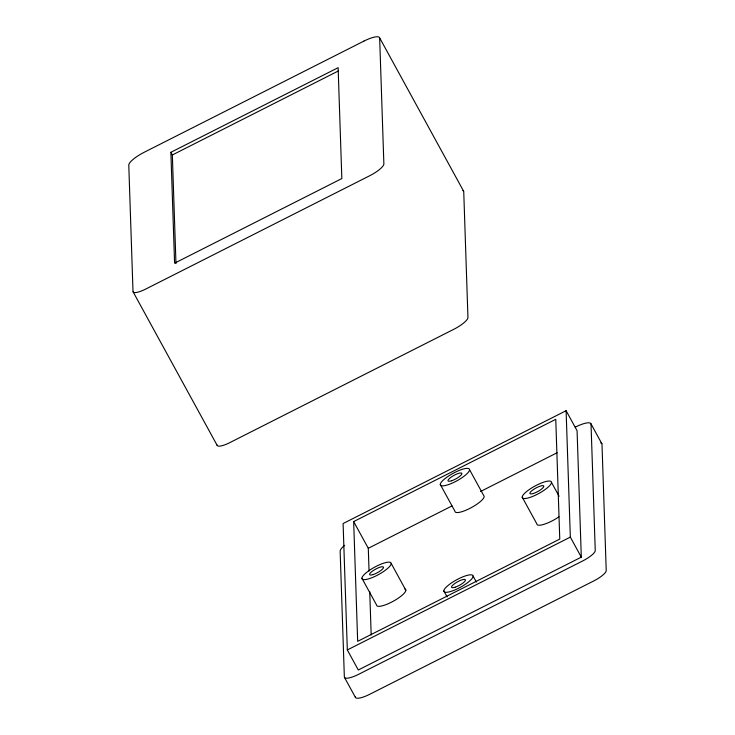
<?xml version="1.0" encoding="UTF-8"?>
<svg xmlns="http://www.w3.org/2000/svg" width="735" height="735" viewBox="0 0 735 735"><rect width="100%" height="100%" fill="white"/><g stroke="black" fill="none" stroke-linecap="round" stroke-linejoin="round"><path stroke-width="1.1" d="M170.878 152.301L338.128 67.675L341.839 178.559L174.581 263.185L170.878 152.301L172.339 154.975L175.968 263.571M172.339 154.975L338.569 70.863M566.106 410.709L343.098 523.54L347.324 649.951L358.294 669.989L581.302 557.148L577.076 430.738L566.106 410.709L570.332 537.12L581.302 557.148M353.664 521.584L555.761 419.327L559.767 539.086L357.669 641.343L353.664 521.584L368.29 548.292L369.053 571.104M368.29 548.292L451.988 505.937M480.561 491.485L557.121 452.751M347.324 649.951L570.332 537.12M379.508 37.595L463.592 191.173M590.876 423.636L601.836 443.674M551.489 482.38A16.528 4.189 -28.7 0 1 529.678 497.521A16.528 4.189 -28.7 0 1 529.402 489.455A16.528 4.189 -28.7 0 1 551.489 482.38L559.078 496.226M522.227 497.191L536.844 523.899A16.528 4.189 -28.7 0 0 558.931 516.824M469.573 469.702A16.528 4.189 -28.7 0 1 447.753 484.843A16.528 4.189 -28.7 0 1 447.486 476.776A16.528 4.189 -28.7 0 1 469.573 469.702L484.19 496.41A16.528 4.189 -28.7 0 1 469.711 508.473A16.528 4.189 -28.7 0 1 454.928 511.22L440.302 484.512M473.129 576.148A16.528 4.189 -28.7 0 1 451.308 591.289A16.528 4.189 -28.7 0 1 451.042 583.222A16.528 4.189 -28.7 0 1 473.129 576.148L476.381 582.083M443.857 590.958L447.11 596.893M391.204 563.479A16.528 4.189 -28.7 0 1 369.393 578.62A16.528 4.189 -28.7 0 1 369.117 570.553A16.528 4.189 -28.7 0 1 391.204 563.479L405.83 590.187M361.942 578.289L376.559 604.997A16.528 4.189 -28.7 0 0 393.905 600.881A16.528 4.189 -28.7 0 0 404.884 589.038M344.494 677.44L355.455 697.469M133.127 291.905L217.211 445.483M369.733 591.629L371.184 634.976M217.082 445.015A14.167 3.592 -28.7 0 0 229.761 442.654L453.743 329.326A16.216 4.116 -28.7 0 0 467.947 317.492L463.739 191.752A17.631 4.474 -28.7 0 0 462.866 190.576M575.248 427.154A17.631 4.474 -28.7 0 1 591.032 424.224L595.249 550.543A14.167 3.592 -28.7 0 1 582.837 560.879L358.855 674.206A16.216 4.116 -28.7 0 1 344.347 676.907L340.149 551.158A17.631 4.474 -28.7 0 1 344.605 545.333M600.743 442.948A17.631 4.474 -28.7 0 1 601.993 444.252L606.219 570.571A14.167 3.592 -28.7 0 1 593.807 580.916L369.824 694.244A16.216 4.116 -28.7 0 1 355.317 696.936M363.889 41.114L144.225 152.255A17.631 4.474 -28.7 0 0 128.781 165.118L133.007 291.437A14.167 3.592 -28.7 0 0 145.686 289.085L369.668 175.757A16.216 4.116 -28.7 0 0 383.872 163.923L379.664 38.183A17.631 4.474 -28.7 0 0 363.889 41.114M373.15 574.568A7.874 1.994 -28.7 0 0 383.541 567.356A7.874 1.994 -28.7 0 0 373.022 570.727A7.874 1.994 -28.7 0 0 373.15 574.568M533.435 493.47A7.874 1.994 -28.7 0 0 543.826 486.258A7.874 1.994 -28.7 0 0 533.307 489.62A7.874 1.994 -28.7 0 0 533.435 493.47M451.52 480.791A7.874 1.994 -28.7 0 0 461.902 473.579A7.874 1.994 -28.7 0 0 451.391 476.951A7.874 1.994 -28.7 0 0 451.52 480.791M455.075 587.237A7.874 1.994 -28.7 0 0 465.466 580.034A7.874 1.994 -28.7 0 0 454.947 583.397A7.874 1.994 -28.7 0 0 455.075 587.237"/></g></svg>
